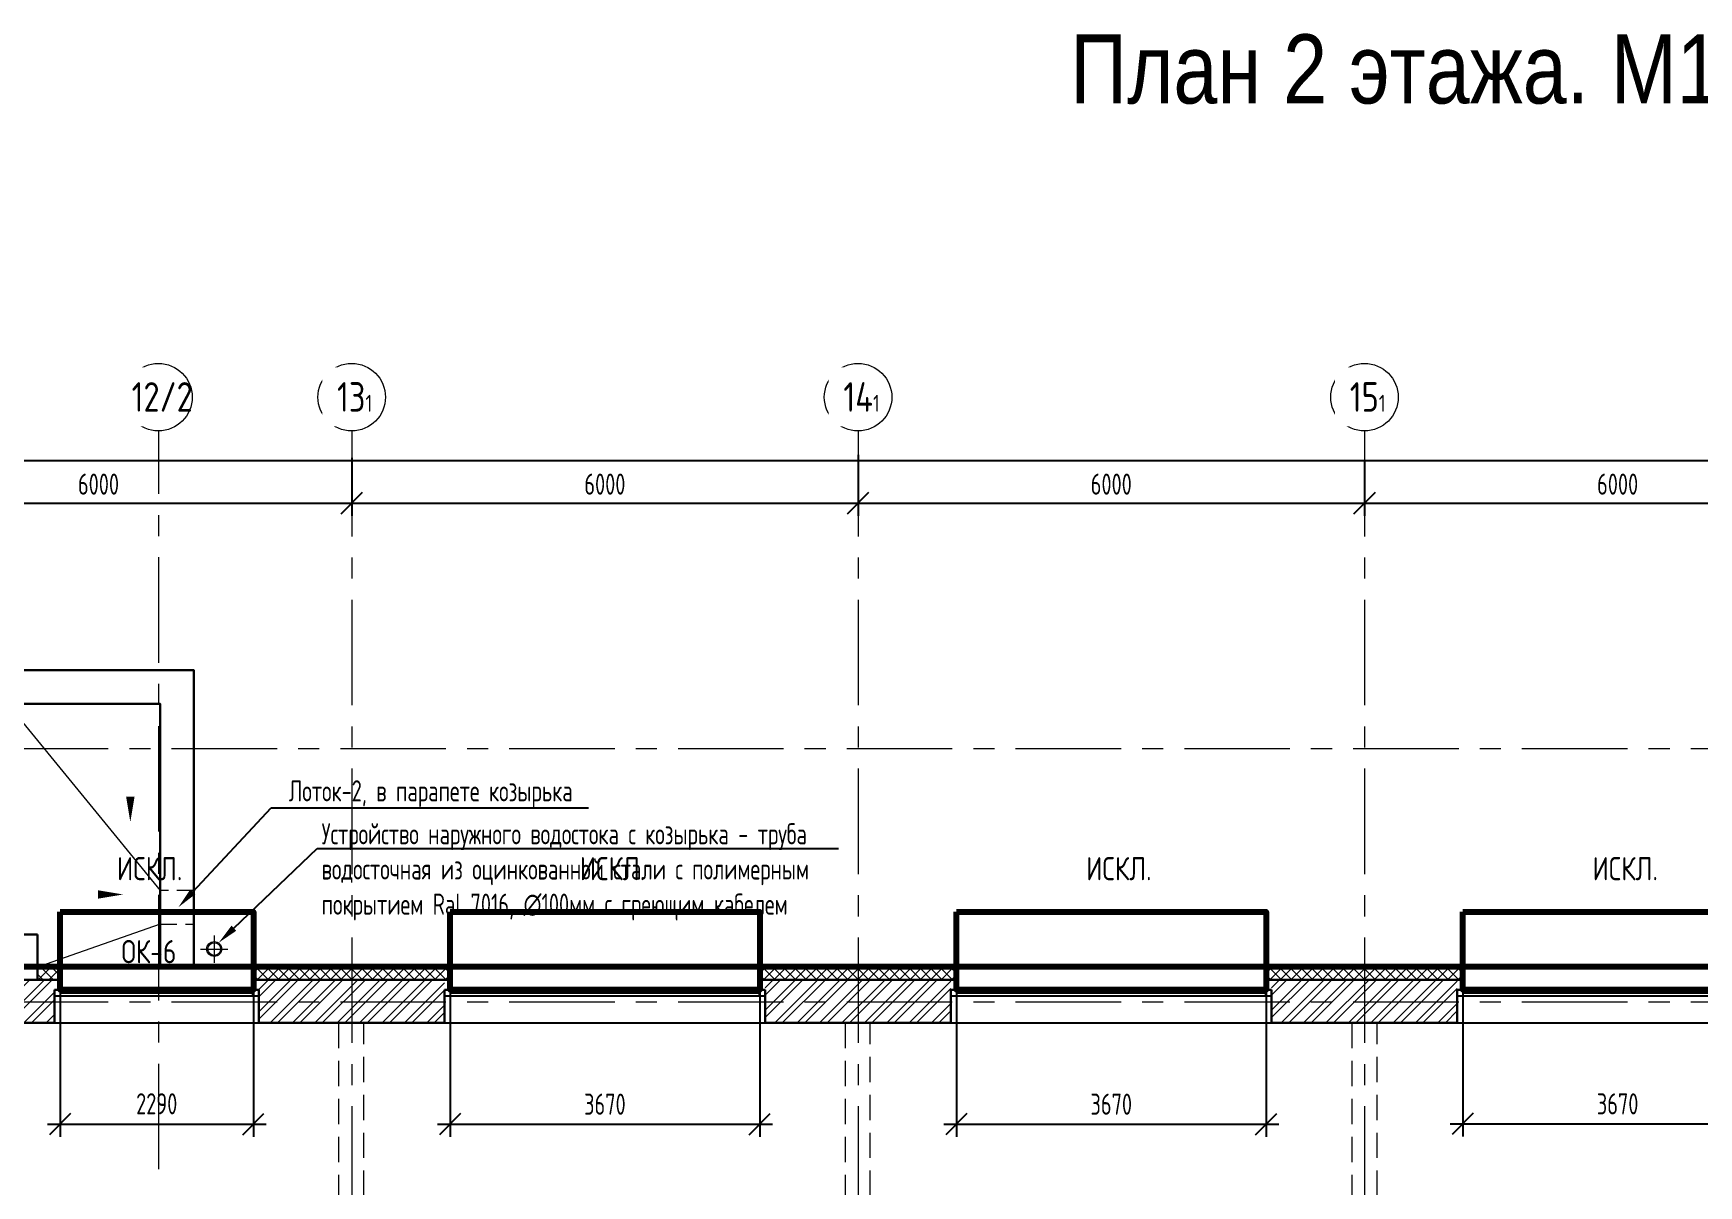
# Model space of a CAD drawing. Header units: millimetres. Extents: x -354900 to 8840672, y 0 to 292181.
# Drawn here: x -45068 to -25336, y 125423 to 139073 of the extents above; entities that cross this region are included whole.
import ezdxf
from ezdxf import colors
from ezdxf.entities.mleader import LeaderData, LeaderLine
from ezdxf.math import Vec2, Vec3

# ---------------------------------------------------------------- set-up
doc = ezdxf.new("R2010")
doc.units = ezdxf.units.MM
doc.header["$MEASUREMENT"] = 0
for name, pattern in [('ADSK_Скрыто', [6, 3, -3]), ('ADSK_Штрих_ш3 п1_5', [4.5, 3, -1.5]), ('CENTER', [2, 1.25, -0.25, 0.25, -0.25]), ('HIDDEN', [6, 4, -2])]:
    doc.linetypes.add(name, pattern=pattern)
doc.layers.get('0').update_dxf_attribs({"color": 250, "lineweight": 9})
for name, color, linetype, lineweight in [('18_АР_Водостоки', 7, 'Continuous', 18), ('_Скрыто_', 7, 'ADSK_Скрыто', 9), ('АР_Выноски АПР', 7, 'Continuous', 5), ('АР_Навесной фасад', 5, 'Continuous', 5), ('АР_Оси', 193, 'Continuous', 9), ('АР_Оси размеры', 164, 'Continuous', 9), ('АР_Отметки', 250, 'Continuous', 15), ('АР_Перегородки газоблок', 165, 'Continuous', 30), ('АР_Размеры', 175, 'Continuous', 9), ('АР_Сущ Несущая стена', 202, 'Continuous', 30), ('АР_тонкая линия', 250, 'Continuous', 0), ('АР_Утеплитель', 250, 'Continuous', 9), ('АР_Штриховка кирпич', 250, 'Continuous', 9), ('Маркировка ОКОН', 7, 'Continuous', 18), ('перекр 0.3', 181, 'Continuous', 30)]:
    doc.layers.add(name, color=color, linetype=linetype, lineweight=lineweight)
doc.layers.add('АР_новое окно', color=160, linetype='Continuous')
doc.styles.add('Arial', font='ARIALN.TTF')
doc.styles.add('ISOCPEUR', font='isocpeur.ttf', dxfattribs={"width": 0.7})
doc.styles.add('PDF ISOCPEUR', font='isocpeur.ttf')
doc.styles.add('ГОСТ 2.304', font='isocpeur.ttf', dxfattribs={"width": 0.7})
doc.dimstyles.new('СПДС', dxfattribs={"dimscale": 100, "dimtxt": 2.5, "dimasz": 2.5, "dimexe": 1.5, "dimexo": 0, "dimgap": 1, "dimtad": 1, "dimdec": 0, "dimrnd": 1, "dimtxsty": 'ГОСТ 2.304', "dimblk": 'OBLIQUE', "dimcen": 2.5, "dimdle": 1.5, "dimadec": 0, "dimazin": 2, "dimtfac": 0.75, "dimtdec": 0, "dimtmove": 1, "dimatfit": 3, "dimfxl": 1, "dimtolj": 1, "dimarcsym": 1})

# ---------------------------------------------------------------- blocks, each defined once
blk = doc.blocks.new('*U78')
at = {"layer": 'АР_новое окно', "lineweight": 20}
for p, q in [((0, 3800), (-70, 3800)), ((0, 0), (-70, 0))]:
    blk.add_line(p, q, dxfattribs=at)
at = {"layer": 'АР_новое окно'}
for p, q in [((-70, 3800), (-70, 0)), ((-70, 0), (-70, 3800)), ((0, 3800), (0, 0)), ((0, 3730), (-70, 3730)), ((-35, 3730), (-35, 70)), ((0, 70), (-70, 70))]:
    blk.add_line(p, q, dxfattribs=at)
blk = doc.blocks.new('*U79')
at = {"layer": 'АР_новое окно', "lineweight": 20}
for p, q in [((0, 2420), (-70, 2420)), ((0, 0), (-70, 0))]:
    blk.add_line(p, q, dxfattribs=at)
at = {"layer": 'АР_новое окно'}
for p, q in [((-70, 2420), (-70, 0)), ((-70, 0), (-70, 2420)), ((0, 2420), (0, 0)), ((0, 2350), (-70, 2350)), ((-35, 2350), (-35, 70)), ((0, 70), (-70, 70))]:
    blk.add_line(p, q, dxfattribs=at)
blk = doc.blocks.new('_Oblique')
at = {"color": 0, "linetype": 'ByBlock', "lineweight": -2}
blk.add_line((-0.5, -0.5), (0.5, 0.5), dxfattribs=at)
blk = doc.blocks.new('*D191')
at = {"layer": 'АР_Оси размеры', "color": 0, "lineweight": -2, "ltscale": 100, "transparency": 16777216}
for p, q in [((-41296, 134043), (-41296, 133358)), ((-47296, 133969), (-47296, 133358)), ((-47446, 133508), (-41146, 133508))]:
    blk.add_line(p, q, dxfattribs=at)
at = {"layer": 'АР_Оси размеры', "color": 0, "lineweight": -2, "ltscale": 100, "transparency": 16777216, "xscale": 250, "yscale": 250, "zscale": 250, "rotation": 180}
blk.add_blockref('_Oblique', (-47296, 133508), dxfattribs=at)
at = {"layer": 'АР_Оси размеры', "color": 0, "lineweight": -2, "ltscale": 100, "transparency": 16777216, "xscale": 250, "yscale": 250, "zscale": 250}
blk.add_blockref('_Oblique', (-41296, 133508), dxfattribs=at)
at = {"layer": 'АР_Оси размеры', "color": 0, "ltscale": 100, "transparency": 16777216, "insert": (-44296, 133733), "char_height": 250, "attachment_point": 5, "style": 'ГОСТ 2.304'}
blk.add_mtext('\\A1;6000', dxfattribs=at)
blk = doc.blocks.new('*D192')
at = {"layer": 'АР_Оси размеры', "color": 0, "lineweight": -2, "ltscale": 100, "transparency": 16777216}
for p, q in [((-41296, 134043), (-41296, 133358)), ((-35296, 134080), (-35296, 133358)), ((-41446, 133508), (-35146, 133508))]:
    blk.add_line(p, q, dxfattribs=at)
at = {"layer": 'АР_Оси размеры', "color": 0, "lineweight": -2, "ltscale": 100, "transparency": 16777216, "xscale": 250, "yscale": 250, "zscale": 250, "rotation": 180}
blk.add_blockref('_Oblique', (-41296, 133508), dxfattribs=at)
at = {"layer": 'АР_Оси размеры', "color": 0, "lineweight": -2, "ltscale": 100, "transparency": 16777216, "xscale": 250, "yscale": 250, "zscale": 250}
blk.add_blockref('_Oblique', (-35296, 133508), dxfattribs=at)
at = {"layer": 'АР_Оси размеры', "color": 0, "ltscale": 100, "transparency": 16777216, "insert": (-38296, 133733), "char_height": 250, "attachment_point": 5, "style": 'ГОСТ 2.304'}
blk.add_mtext('\\A1;6000', dxfattribs=at)
blk = doc.blocks.new('*D193')
at = {"layer": 'АР_Оси размеры', "color": 0, "lineweight": -2, "ltscale": 100, "transparency": 16777216}
for p, q in [((-35296, 134080), (-35296, 133358)), ((-29296, 134010), (-29296, 133358)), ((-35446, 133508), (-29146, 133508))]:
    blk.add_line(p, q, dxfattribs=at)
at = {"layer": 'АР_Оси размеры', "color": 0, "lineweight": -2, "ltscale": 100, "transparency": 16777216, "xscale": 250, "yscale": 250, "zscale": 250, "rotation": 180}
blk.add_blockref('_Oblique', (-35296, 133508), dxfattribs=at)
at = {"layer": 'АР_Оси размеры', "color": 0, "lineweight": -2, "ltscale": 100, "transparency": 16777216, "xscale": 250, "yscale": 250, "zscale": 250}
blk.add_blockref('_Oblique', (-29296, 133508), dxfattribs=at)
at = {"layer": 'АР_Оси размеры', "color": 0, "ltscale": 100, "transparency": 16777216, "insert": (-32296, 133733), "char_height": 250, "attachment_point": 5, "style": 'ГОСТ 2.304'}
blk.add_mtext('\\A1;6000', dxfattribs=at)
blk = doc.blocks.new('*D194')
at = {"layer": 'АР_Оси размеры', "color": 0, "lineweight": -2, "ltscale": 100, "transparency": 16777216}
for p, q in [((-29296, 134010), (-29296, 133358)), ((-23296, 134009), (-23296, 133358)), ((-29446, 133508), (-23146, 133508))]:
    blk.add_line(p, q, dxfattribs=at)
at = {"layer": 'АР_Оси размеры', "color": 0, "lineweight": -2, "ltscale": 100, "transparency": 16777216, "xscale": 250, "yscale": 250, "zscale": 250, "rotation": 180}
blk.add_blockref('_Oblique', (-29296, 133508), dxfattribs=at)
at = {"layer": 'АР_Оси размеры', "color": 0, "lineweight": -2, "ltscale": 100, "transparency": 16777216, "xscale": 250, "yscale": 250, "zscale": 250}
blk.add_blockref('_Oblique', (-23296, 133508), dxfattribs=at)
at = {"layer": 'АР_Оси размеры', "color": 0, "ltscale": 100, "transparency": 16777216, "insert": (-26296, 133733), "char_height": 250, "attachment_point": 5, "style": 'ГОСТ 2.304'}
blk.add_mtext('\\A1;6000', dxfattribs=at)
blk = doc.blocks.new('*D197')
at = {"layer": 'АР_Оси размеры', "color": 0, "lineweight": -2, "ltscale": 100, "transparency": 16777216}
for p, q in [((-83446, 134013), (-19636, 134013)), ((-83296, 134013), (-83296, 134163)), ((-19786, 134013), (-19786, 134163))]:
    blk.add_line(p, q, dxfattribs=at)
at = {"layer": 'АР_Оси размеры', "color": 0, "lineweight": -2, "ltscale": 100, "transparency": 16777216, "xscale": 250, "yscale": 250, "zscale": 250, "rotation": 180}
blk.add_blockref('_Oblique', (-83296, 134013), dxfattribs=at)
at = {"layer": 'АР_Оси размеры', "color": 0, "lineweight": -2, "ltscale": 100, "transparency": 16777216, "xscale": 250, "yscale": 250, "zscale": 250}
blk.add_blockref('_Oblique', (-19786, 134013), dxfattribs=at)
at = {"layer": 'АР_Оси размеры', "color": 0, "ltscale": 100, "transparency": 16777216, "insert": (-51541, 134238), "char_height": 250, "attachment_point": 5, "style": 'ГОСТ 2.304'}
blk.add_mtext('\\A1;63510', dxfattribs=at)
blk = doc.blocks.new('_DotSmall')
at = {"color": 0, "linetype": 'ByBlock', "const_width": 0.5}
blk.add_lwpolyline([(-0.0625, 0, 1), (0.0625, 0, 1)], format="xyb", close=True, dxfattribs=at)
blk = doc.blocks.new('A$Cbcf6c787')
at = {"layer": '18_АР_Водостоки'}
for p, q in [((-162, 0), (162, 0)), ((0, 162), (0, -162))]:
    blk.add_line(p, q, dxfattribs=at)
for radius in [88.3, 75]:
    blk.add_circle((0, 0), radius, dxfattribs=at)
blk = doc.blocks.new('*D638')
at = {"layer": 'АР_Оси размеры', "color": 0, "lineweight": -2, "ltscale": 100, "transparency": 16777216}
for p, q in [((-44751, 128665), (-44751, 126001)), ((-42461, 128665), (-42461, 126001)), ((-44901, 126151), (-42311, 126151))]:
    blk.add_line(p, q, dxfattribs=at)
at = {"layer": 'АР_Оси размеры', "color": 0, "lineweight": -2, "ltscale": 100, "transparency": 16777216, "xscale": 250, "yscale": 250, "zscale": 250, "rotation": 180}
blk.add_blockref('_Oblique', (-44751, 126151), dxfattribs=at)
at = {"layer": 'АР_Оси размеры', "color": 0, "lineweight": -2, "ltscale": 100, "transparency": 16777216, "xscale": 250, "yscale": 250, "zscale": 250}
blk.add_blockref('_Oblique', (-42461, 126151), dxfattribs=at)
at = {"layer": 'АР_Оси размеры', "color": 0, "ltscale": 100, "transparency": 16777216, "insert": (-43606, 126393), "char_height": 250, "attachment_point": 5, "style": 'ГОСТ 2.304'}
blk.add_mtext('\\A1;2290', dxfattribs=at)
blk = doc.blocks.new('*D639')
at = {"layer": 'АР_Оси размеры', "color": 0, "lineweight": -2, "ltscale": 100, "transparency": 16777216}
for p, q in [((-40131, 128665), (-40131, 126001)), ((-36461, 128665), (-36461, 126001)), ((-40281, 126151), (-36311, 126151))]:
    blk.add_line(p, q, dxfattribs=at)
at = {"layer": 'АР_Оси размеры', "color": 0, "lineweight": -2, "ltscale": 100, "transparency": 16777216, "xscale": 250, "yscale": 250, "zscale": 250, "rotation": 180}
blk.add_blockref('_Oblique', (-40131, 126151), dxfattribs=at)
at = {"layer": 'АР_Оси размеры', "color": 0, "lineweight": -2, "ltscale": 100, "transparency": 16777216, "xscale": 250, "yscale": 250, "zscale": 250}
blk.add_blockref('_Oblique', (-36461, 126151), dxfattribs=at)
at = {"layer": 'АР_Оси размеры', "color": 0, "ltscale": 100, "transparency": 16777216, "insert": (-38296, 126388), "char_height": 250, "attachment_point": 5, "style": 'ГОСТ 2.304'}
blk.add_mtext('\\A1;3670', dxfattribs=at)
blk = doc.blocks.new('*D640')
at = {"layer": 'АР_Оси размеры', "color": 0, "lineweight": -2, "ltscale": 100, "transparency": 16777216}
for p, q in [((-34131, 128665), (-34131, 126001)), ((-30461, 128665), (-30461, 126001)), ((-34281, 126151), (-30311, 126151))]:
    blk.add_line(p, q, dxfattribs=at)
at = {"layer": 'АР_Оси размеры', "color": 0, "lineweight": -2, "ltscale": 100, "transparency": 16777216, "xscale": 250, "yscale": 250, "zscale": 250, "rotation": 180}
blk.add_blockref('_Oblique', (-34131, 126151), dxfattribs=at)
at = {"layer": 'АР_Оси размеры', "color": 0, "lineweight": -2, "ltscale": 100, "transparency": 16777216, "xscale": 250, "yscale": 250, "zscale": 250}
blk.add_blockref('_Oblique', (-30461, 126151), dxfattribs=at)
at = {"layer": 'АР_Оси размеры', "color": 0, "ltscale": 100, "transparency": 16777216, "insert": (-32296, 126388), "char_height": 250, "attachment_point": 5, "style": 'ГОСТ 2.304'}
blk.add_mtext('\\A1;3670', dxfattribs=at)
blk = doc.blocks.new('*D641')
at = {"layer": 'АР_Оси размеры', "color": 0, "lineweight": -2, "ltscale": 100, "transparency": 16777216}
for p, q in [((-28131, 128665), (-28131, 126005)), ((-24461, 128665), (-24461, 126005)), ((-28281, 126155), (-24311, 126155))]:
    blk.add_line(p, q, dxfattribs=at)
at = {"layer": 'АР_Оси размеры', "color": 0, "lineweight": -2, "ltscale": 100, "transparency": 16777216, "xscale": 250, "yscale": 250, "zscale": 250, "rotation": 180}
blk.add_blockref('_Oblique', (-28131, 126155), dxfattribs=at)
at = {"layer": 'АР_Оси размеры', "color": 0, "lineweight": -2, "ltscale": 100, "transparency": 16777216, "xscale": 250, "yscale": 250, "zscale": 250}
blk.add_blockref('_Oblique', (-24461, 126155), dxfattribs=at)
at = {"layer": 'АР_Оси размеры', "color": 0, "ltscale": 100, "transparency": 16777216, "insert": (-26296, 126392), "char_height": 250, "attachment_point": 5, "style": 'ГОСТ 2.304'}
blk.add_mtext('\\A1;3670', dxfattribs=at)

msp = doc.modelspace()

# ---------------------------------------------------------------- hatches: boundary and pattern name
at = {"layer": 'АР_Утеплитель', "ltscale": 100}
h = msp.add_hatch(dxfattribs=at)
h.set_pattern_fill('ANSI37', color=256, scale=700)
h.paths.add_polyline_path([(-44750.8, 128010.7), (-45018.4, 128010.7), (-45018.4, 127860.7), (-44750.8, 127860.7)])
h = msp.add_hatch(dxfattribs=at)
h.set_pattern_fill('ANSI37', color=256, scale=700)
h.set_pattern_definition([(45, (-1018500.73, 163752.83), (-61.871843, 61.871843), []), (135, (-1018500.73, 163752.83), (-61.871843, -61.871843), [])])
h.paths.add_polyline_path([(-40130.8, 127860.7), (-42460.8, 127860.7), (-42460.8, 128010.7), (-40130.8, 128010.7)])
h = msp.add_hatch(dxfattribs=at)
h.set_pattern_fill('ANSI37', color=256, scale=700)
h.set_pattern_definition([(45, (-1012500.73, 163752.83), (-61.871843, 61.871843), []), (135, (-1012500.73, 163752.83), (-61.871843, -61.871843), [])])
h.paths.add_polyline_path([(-34130.8, 127860.7), (-36460.8, 127860.7), (-36460.8, 128010.7), (-34130.8, 128010.7)])
h = msp.add_hatch(dxfattribs=at)
h.set_pattern_fill('ANSI37', color=256, scale=700)
h.set_pattern_definition([(45, (-1006500.73, 163752.83), (-61.871843, 61.871843), []), (135, (-1006500.73, 163752.83), (-61.871843, -61.871843), [])])
h.paths.add_polyline_path([(-28130.8, 127860.7), (-30460.8, 127860.7), (-30460.8, 128010.7), (-28130.8, 128010.7)])
at = {"layer": 'АР_Штриховка кирпич', "ltscale": 100}
h = msp.add_hatch(dxfattribs=at)
h.set_pattern_fill('ANSI32', color=256, scale=500)
h.set_pattern_definition([(45, (-1036678.38, 164426.86), (-132.58252, 132.58252), []), (45, (-1036590, 164426.86), (-132.58252, 132.58252), [])])
h.paths.add_polyline_path([(-43938.8, 128908.6), (-43975.9, 128908.6)])
h.paths.add_polyline_path([(-44815.8, 127350.7), (-44815.8, 127741.8), (-44750.8, 127741.8), (-44750.8, 127860.7), (-45535.8, 127860.7), (-45535.8, 131370.7), (-46560.8, 131370.7), (-46560.8, 130860.7), (-46045.8, 130860.7), (-46045.8, 127860.7), (-47215.8, 127860.7), (-47215.8, 127350.7)])
h.paths.add_polyline_path([(-42395.8, 127741.8), (-42395.8, 127350.7), (-40195.8, 127350.7), (-40195.8, 127860.7), (-42460.8, 127860.7), (-42460.8, 127741.8)])
h = msp.add_hatch(dxfattribs=at)
h.set_pattern_fill('ANSI32', color=256, scale=500)
h.set_pattern_definition([(45, (-1034675.4, 164426.86), (-132.58252, 132.58252), []), (45, (-1034587.02, 164426.86), (-132.58252, 132.58252), [])])
h.paths.add_polyline_path([(-34195.8, 127860.7), (-36395.8, 127860.7), (-36395.8, 127350.7), (-34195.8, 127350.7)])
h = msp.add_hatch(dxfattribs=at)
h.set_pattern_fill('ANSI32', color=256, scale=500)
h.set_pattern_definition([(45, (-1028675.4, 164426.86), (-132.58252, 132.58252), []), (45, (-1028587.02, 164426.86), (-132.58252, 132.58252), [])])
h.paths.add_polyline_path([(-28195.8, 127860.7), (-30395.8, 127860.7), (-30395.8, 127350.7), (-28195.8, 127350.7)])

# ---------------------------------------------------------------- linework, layer by layer
at = {"linetype": 'Continuous'}
for points in [[(-43918.8, 130358.5, 0, 0, 0), (-43918.8, 129729.5, 0, 100, 0), (-43918.8, 130029.5, 100, 100, 0)], [(-44632.3, 128872, 0, 0, 0), (-44003.3, 128872, 0, 100, 0), (-44303.3, 128872, 100, 100, 0)]]:
    msp.add_lwpolyline(points, format="xyseb", dxfattribs=at)
at = {"layer": '_Скрыто_', "color": 3, "linetype": 'ADSK_Штрих_ш3 п1_5', "lineweight": 13, "ltscale": 100}
for points in [[(-41450.8, 127350.7), (-41450.8, 115850.7), (-41150.8, 115850.7), (-41150.8, 127350.7)], [(-35450.8, 127350.7), (-35450.8, 115850.7), (-35150.8, 115850.7), (-35150.8, 127350.7)], [(-29445.8, 127350.7), (-29445.8, 115850.7), (-29145.8, 115850.7), (-29145.8, 127350.7)]]:
    msp.add_lwpolyline(points, close=True, dxfattribs=at)
at = {"layer": 'АР_Навесной фасад', "ltscale": 100}
for p, q in [((-45018.4, 128020.7), (-44750.8, 128020.7)), ((-45018.4, 128010.7), (-44750.8, 128010.7)), ((-42460.8, 128020.7), (-40130.8, 128020.7)), ((-42460.8, 128010.7), (-40130.8, 128010.7)), ((-36460.8, 128020.7), (-34130.8, 128020.7)), ((-36460.8, 128010.7), (-34130.8, 128010.7)), ((-30460.8, 128020.7), (-28130.8, 128020.7)), ((-30460.8, 128010.7), (-28130.8, 128010.7))]:
    msp.add_line(p, q, dxfattribs=at)
at = {"layer": 'АР_Навесной фасад', "color": 18, "lineweight": 30, "ltscale": 100, "true_color": 0x000000}
for points in [[(-45018.4, 128020.7), (-43167, 128020.7), (-43167, 131530.7), (-45376.5, 131530.7), (-45377, 128397.1)], [(-45018.4, 128020.7), (-43567, 128020.7), (-43567, 131130.7), (-45376.8, 131130.7), (-45377.2, 128397.1)]]:
    msp.add_lwpolyline(points, dxfattribs=at)
at = {"layer": 'АР_Навесной фасад', "color": 18, "ltscale": 100, "true_color": 0x000000}
for points in [[(-44750.8, 127860.7), (-44750.8, 128020.7)], [(-44750.8, 128020.7), (-42460.8, 128020.7)], [(-42460.8, 127860.7), (-42460.8, 128020.7)], [(-40130.8, 127860.7), (-40130.8, 128020.7)], [(-40130.8, 128020.7), (-36460.8, 128020.7)], [(-36460.8, 127860.7), (-36460.8, 128020.7)], [(-34130.8, 127860.7), (-34130.8, 128020.7)], [(-34130.8, 128020.7), (-30460.8, 128020.7)], [(-30460.8, 127860.7), (-30460.8, 128020.7)], [(-28130.8, 127860.7), (-28130.8, 128020.7)], [(-28130.8, 128020.7), (-24460.8, 128020.7)]]:
    msp.add_lwpolyline(points, dxfattribs=at)
at = {"layer": 'АР_новое окно'}
for p, q in [((-44815.8, 127350.7), (-42395.8, 127350.7)), ((-40195.8, 127350.7), (-36395.8, 127350.7)), ((-34195.8, 127350.7), (-30395.8, 127350.7)), ((-28195.8, 127350.7), (-24395.8, 127350.7))]:
    msp.add_line(p, q, dxfattribs=at)
at = {"layer": 'АР_Оси', "linetype": 'CENTER', "ltscale": 1000}
for p, q in [((-43580.8, 125617), (-43580.8, 134361.7)), ((-41295.8, 134363.2), (-41295.8, 78630.8)), ((-35295.8, 134363.2), (-35295.8, 78630.8)), ((-29295.8, 134363.2), (-29295.8, 78630.8)), ((-89429.5, 130600.7), (-6251.1, 130600.7)), ((-89429.5, 127600.7), (-6251.1, 127600.7))]:
    msp.add_line(p, q, dxfattribs=at)
at = {"layer": 'АР_Оси', "ltscale": 0.5}
for centre in [(-43585.8, 134763.2), (-41295.8, 134763.2), (-35295.8, 134763.2), (-29295.8, 134763.2)]:
    msp.add_circle(centre, 400, dxfattribs=at)
at = {"layer": 'АР_Перегородки газоблок', "ltscale": 100}
for q in [(-45535.8, 128397.1), (-45018.4, 127860.7)]:
    msp.add_line((-45018.4, 128397.1), q, dxfattribs=at)
at = {"layer": 'АР_Размеры', "color": 3, "lineweight": 200, "ltscale": 100}
msp.add_lwpolyline([(-71715.8, 127510.9), (-71715.8, 131020.7), (-61875.8, 131020.7), (-61875.8, 128020.7), (-53715.8, 128020.7), (-53715.8, 131530.7), (-45375.8, 131530.7), (-45375.8, 128020.7), (-45018.4, 128020.7), (-19365.8, 128020.7), (-19365.8, 118180.7), (-22875.8, 118180.7), (-22875.8, 115050.7), (-52416.4, 115050.7)], dxfattribs=at)
at = {"layer": 'АР_Размеры', "color": 2, "lineweight": 200, "ltscale": 100}
for points in [[(-44750.8, 128665.4), (-42460.8, 128665.4), (-42460.8, 127741.8), (-44750.8, 127741.8)], [(-40130.8, 128665.4), (-36460.8, 128665.4), (-36460.8, 127741.8), (-40130.8, 127741.8)], [(-34130.8, 128665.4), (-30460.8, 128665.4), (-30460.8, 127741.8), (-34130.8, 127741.8)], [(-28130.8, 128665.4), (-24460.8, 128665.4), (-24460.8, 127741.8), (-28130.8, 127741.8)]]:
    msp.add_lwpolyline(points, close=True, dxfattribs=at)
at = {"layer": 'АР_Сущ Несущая стена', "ltscale": 100}
for p, q in [((-45535.8, 127860.7), (-44750.8, 127860.7)), ((-44815.8, 127741.8), (-44815.8, 127350.7)), ((-44750.8, 127741.8), (-44815.8, 127741.8)), ((-44750.8, 127741.8), (-44750.8, 127860.7)), ((-42460.8, 127860.7), (-40130.8, 127860.7)), ((-42460.8, 127741.8), (-42460.8, 127860.7)), ((-42460.8, 127741.8), (-42395.8, 127741.8)), ((-42395.8, 127741.8), (-42395.8, 127350.7)), ((-40195.8, 127741.8), (-40195.8, 127350.7)), ((-40195.8, 127741.8), (-40130.8, 127741.8)), ((-40130.8, 127741.8), (-40130.8, 127860.7)), ((-36460.8, 127860.7), (-34130.8, 127860.7)), ((-36460.8, 127741.8), (-36460.8, 127860.7)), ((-36460.8, 127741.8), (-36395.8, 127741.8)), ((-36395.8, 127741.8), (-36395.8, 127350.7)), ((-34195.8, 127741.8), (-34195.8, 127350.7)), ((-34195.8, 127741.8), (-34130.8, 127741.8)), ((-34130.8, 127741.8), (-34130.8, 127860.7)), ((-30460.8, 127860.7), (-28130.8, 127860.7)), ((-30460.8, 127741.8), (-30460.8, 127860.7)), ((-30460.8, 127741.8), (-30395.8, 127741.8)), ((-30395.8, 127741.8), (-30395.8, 127350.7)), ((-28195.8, 127741.8), (-28195.8, 127350.7)), ((-28195.8, 127741.8), (-28130.8, 127741.8)), ((-28130.8, 127741.8), (-28130.8, 127860.7)), ((-47215.8, 127350.7), (-44815.8, 127350.7)), ((-42395.8, 127350.7), (-40195.8, 127350.7)), ((-36395.8, 127350.7), (-34195.8, 127350.7)), ((-30395.8, 127350.7), (-28195.8, 127350.7))]:
    msp.add_line(p, q, dxfattribs=at)
at = {"layer": 'АР_Сущ Несущая стена', "lineweight": 15, "ltscale": 100}
for p, q in [((-44750.8, 127741.8), (-42395.8, 127741.8)), ((-40130.8, 127741.8), (-36395.8, 127741.8)), ((-34130.8, 127741.8), (-30395.8, 127741.8)), ((-28130.8, 127741.8), (-24460.8, 127741.8))]:
    msp.add_line(p, q, dxfattribs=at)
at = {"layer": 'АР_тонкая линия', "ltscale": 100}
for p, q in [((-45376, 131130.8), (-43567, 128919)), ((-43567, 128521.1), (-44993.4, 128020.7))]:
    msp.add_line(p, q, dxfattribs=at)
at = {"layer": 'перекр 0.3', "color": 7, "linetype": 'HIDDEN', "lineweight": 5, "ltscale": 50}
msp.add_lwpolyline([(-43567, 128521.1), (-43167, 128521.1), (-43167, 128919), (-43567, 128919)], close=True, dxfattribs=at)

# ---------------------------------------------------------------- block references
at = {"layer": 'АР_новое окно', "xscale": -1, "rotation": 90}
for name, p in [('*U79', (-42395.8, 127671.8)), ('*U78', (-36395.8, 127671.8)), ('*U78', (-30395.8, 127671.8)), ('*U78', (-24395.8, 127671.8))]:
    msp.add_blockref(name, p, dxfattribs=at)
at = {"layer": 'АР_тонкая линия', "ltscale": 100}
msp.add_blockref('A$Cbcf6c787', (-42925.1, 128226.2), dxfattribs=at)

# ---------------------------------------------------------------- texts
at = {"style": 'Arial'}
msp.add_text('План 2 этажа. М1:100', height=818.828, dxfattribs=at).set_placement((-32783.4, 138241.9))
at = {"layer": 'Маркировка ОКОН', "color": 2, "lineweight": 0, "char_height": 275.423, "attachment_point": 9, "rotation": 359.99779, "style": 'PDF ISOCPEUR'}
for insert in [(-43302.4, 129040), (-37818.2, 129040), (-31818.2, 129040), (-25818.2, 129040)]:
    msp.add_mtext('{\\W0.8000;ИСКЛ.}', dxfattribs=dict(at, insert=insert))
at = {"layer": 'Маркировка ОКОН', "lineweight": 0, "insert": (-43373.4, 128056.8), "char_height": 275.423, "attachment_point": 9, "rotation": 359.99779, "style": 'PDF ISOCPEUR'}
msp.add_mtext('{\\W0.8;ОК-6}', dxfattribs=at)

# ---------------------------------------------------------------- dimensions: what is measured, and where the dimension line sits
at = {"layer": 'АР_Оси размеры', "ltscale": 100}
for base, p1, p2, picture, middle in [((-41295.8, 133507.8), (-47295.8, 133969), (-41295.8, 134043.4), '*D191', (-44295.8, 133732.8)), ((-35295.8, 133507.8), (-41295.8, 134043.4), (-35295.8, 134080.4), '*D192', (-38295.8, 133732.8)), ((-29295.8, 133507.8), (-35295.8, 134080.4), (-29295.8, 134009.8), '*D193', (-32295.8, 133732.8)), ((-23295.8, 133507.8), (-29295.8, 134009.8), (-23295.8, 134009), '*D194', (-26295.8, 133732.8))]:
    dim = msp.add_linear_dim(base=base, p1=p1, p2=p2, dimstyle='СПДС', dxfattribs=at)
    dim.commit()
    dim.dimension.update_dxf_attribs({"geometry": picture, "text_midpoint": middle})
at = {"layer": 'АР_Оси размеры', "color": 2, "ltscale": 100}
for base, p1, p2, picture, middle in [((-42460.8, 126151), (-44750.8, 128665.4), (-42460.8, 128665.4), '*D638', (-43605.8, 126392.9)), ((-36460.8, 126151), (-40130.8, 128665.4), (-36460.8, 128665.4), '*D639', (-38295.8, 126388.4)), ((-30460.8, 126151), (-34130.8, 128665.4), (-30460.8, 128665.4), '*D640', (-32295.8, 126388.4)), ((-24460.8, 126155), (-28130.8, 128665.4), (-24460.8, 128665.4), '*D641', (-26295.8, 126392.4))]:
    dim = msp.add_linear_dim(base=base, p1=p1, p2=p2, dimstyle='СПДС', dxfattribs=at)
    dim.commit()
    dim.dimension.update_dxf_attribs({"geometry": picture, "text_midpoint": middle})

# ---------------------------------------------------------------- leaders
at = {"layer": 'АР_Выноски АПР'}
ml = msp.add_multileader_mtext('Standard', dxfattribs=at)
ml.set_content('Лоток-2, в парапете козырька', color=256, style='ISOCPEUR')
ml.set_leader_properties()
ml.build(insert=Vec2(0, 0))
ml.multileader.update_dxf_attribs({"text_left_attachment_type": 6, "text_right_attachment_type": 6, "dogleg_length": 100, "arrow_head_size": 250})
ctx = ml.context
ctx.base_point, ctx.char_height, ctx.arrow_head_size, ctx.landing_gap_size, ctx.plane_origin = Vec3(-42065.4, 129899.6), 250, 250, 25, Vec3(-36331.6, 130237.3)
ctx.left_attachment, ctx.right_attachment = 6, 6
notes = []
notes.append((ctx, [(0, (1, 1, 0), (-42250.8, 129899.6), (1, 0), 185.4, [(2, [(-43349.4, 128721.2)], 0, [])])]))
ctx.mtext.insert, ctx.mtext.width, ctx.mtext.defined_height, ctx.mtext.flow_direction = Vec3(-42040.4, 130224.6), 5477.582, 12.2, 5
ml = msp.add_multileader_mtext('Standard', dxfattribs=at)
ml.set_content('Устройство наружного водостока с козырька - труба водосточная из оцинкованной стали с полимерным покрытием Ral 7016, {\\A1;∅}100мм с греющим кабелем', color=256, style='ISOCPEUR')
ml.set_leader_properties()
ml.build(insert=Vec2(0, 0))
ml.multileader.update_dxf_attribs({"text_left_attachment_type": 6, "text_right_attachment_type": 6, "dogleg_length": 100, "arrow_head_size": 250})
ctx = ml.context
ctx.base_point, ctx.char_height, ctx.arrow_head_size, ctx.landing_gap_size, ctx.plane_origin = Vec3(-41677.2, 129415.9), 250, 250, 25, Vec3(-35981.5, 129771.2)
ctx.left_attachment, ctx.right_attachment = 6, 6
notes.append((ctx, [(0, (1, 1, 0), (-41703.3, 129415.9), (1, 0), 26, [(2, [(-42872.8, 128299.7)], 0, [])])]))
ctx.mtext.insert, ctx.mtext.width, ctx.mtext.defined_height, ctx.mtext.flow_direction = Vec3(-41652.2, 129715.9), 6062.799, 158.1, 5
at = {"layer": 'АР_Отметки'}
ml = msp.add_multileader_mtext('Standard', dxfattribs=at)
ml.set_content('Л.4', color=256, style='ISOCPEUR')
ml.set_leader_properties(color=256, linetype='Continuous', lineweight=-1)
ml.set_arrow_properties(name='DOTSMALL')
ml.build(insert=Vec2(0, 0))
ml.multileader.update_dxf_attribs({"has_text_frame": 1, "text_left_attachment_type": 4, "text_right_attachment_type": 4, "dogleg_length": 100, "arrow_head_size": 180})
ctx = ml.context
ctx.base_point, ctx.char_height, ctx.arrow_head_size, ctx.landing_gap_size, ctx.plane_origin = Vec3(-52760.7, 130115.2), 250, 180, 50, Vec3(-24642.2, 117978.5)
ctx.left_attachment, ctx.right_attachment = 4, 4
notes.append((ctx, [(0, (0, 0, 0), (0, 0), (1, 0), 1, [])]))
ctx.mtext.insert, ctx.mtext.width, ctx.mtext.line_spacing_style, ctx.mtext.flow_direction = Vec3(-52710.7, 130448.6), 852.697, 2, 5
ml = msp.add_multileader_mtext('Standard', dxfattribs=at)
ml.set_content('+4,200', color=256, style='ISOCPEUR')
ml.set_leader_properties(color=256, linetype='Continuous', lineweight=-1)
ml.set_arrow_properties(name='DOTSMALL')
ml.build(insert=Vec2(0, 0))
ml.multileader.update_dxf_attribs({"has_text_frame": 1, "text_left_attachment_type": 4, "text_right_attachment_type": 4, "dogleg_length": 100, "arrow_head_size": 180})
ctx = ml.context
ctx.base_point, ctx.char_height, ctx.arrow_head_size, ctx.landing_gap_size, ctx.plane_origin = Vec3(-47106.7, 128735), 250, 180, 50, Vec3(-47188.1, 127467.4)
ctx.left_attachment, ctx.right_attachment = 4, 4
notes.append((ctx, [(0, (0, 0, 0), (0, 0), (1, 0), 1, [])]))
ctx.mtext.insert, ctx.mtext.width, ctx.mtext.line_spacing_style, ctx.mtext.flow_direction = Vec3(-47056.7, 129068.3), 852.697, 2, 5
ml = msp.add_multileader_mtext('Standard', dxfattribs=at)
ml.set_content('+2,850', color=256, style='ISOCPEUR')
ml.set_leader_properties(color=256, linetype='Continuous', lineweight=-1)
ml.set_arrow_properties(name='DOTSMALL')
ml.build(insert=Vec2(0, 0))
ml.multileader.update_dxf_attribs({"has_text_frame": 1, "text_left_attachment_type": 4, "text_right_attachment_type": 4, "dogleg_length": 100, "arrow_head_size": 180})
ctx = ml.context
ctx.base_point, ctx.char_height, ctx.arrow_head_size, ctx.landing_gap_size, ctx.plane_origin = Vec3(-52884.6, 128037.7), 250, 180, 50, Vec3(-52324.7, 128977)
ctx.left_attachment, ctx.right_attachment = 4, 4
notes.append((ctx, [(0, (0, 0, 0), (0, 0), (1, 0), 1, [])]))
ctx.mtext.insert, ctx.mtext.width, ctx.mtext.line_spacing_style, ctx.mtext.flow_direction = Vec3(-52834.6, 128371), 852.697, 2, 5
for ctx, leaders in notes:
    for number, flags, end, landing, length, lines in leaders:
        leader = LeaderData()
        leader.index, (leader.has_last_leader_line, leader.has_dogleg_vector, leader.attachment_direction) = number, flags
        leader.last_leader_point, leader.dogleg_vector, leader.dogleg_length = Vec3(end), Vec3(landing), length
        for number, points, colour, breaks in lines:
            line = LeaderLine()
            line.index, line.vertices, line.color, line.breaks = number, Vec3.list(points), colors.encode_raw_color(colour), breaks
            leader.lines.append(line)
        ctx.leaders.append(leader)

# ---------------------------------------------------------------- next in the draw order: texts
at = {"layer": 'АР_Оси', "char_height": 350, "width": 123.867, "attachment_point": 1, "line_spacing_factor": 1.149209, "style": 'ГОСТ 2.304', "bg_fill": 2}
for s, insert in [('{\\W0.8;12/2}', (-43903.5, 134940.9)), ('{\\W0.8;15\\H0.57143x;1}', (-29469.9, 134940.9))]:
    msp.add_mtext(s, dxfattribs=dict(at, insert=insert))
at = {"layer": 'АР_Оси', "ltscale": 0.5, "char_height": 350, "width": 123.867, "attachment_point": 1, "line_spacing_factor": 1.149209, "style": 'ГОСТ 2.304', "bg_fill": 2}
for s, insert in [('{\\W0.8;13\\H0.57143x;1}', (-41469.9, 134940.9)), ('{\\W0.8;14\\H0.57143x;1}', (-35469.9, 134940.9))]:
    msp.add_mtext(s, dxfattribs=dict(at, insert=insert))

# ---------------------------------------------------------------- next in the draw order: dimensions: what is measured, and where the dimension line sits
at = {"layer": 'АР_Оси размеры', "ltscale": 100}
dim = msp.add_linear_dim(base=(-19785.8, 134013.2), p1=(-83295.8, 134013.2), p2=(-19785.8, 134013.2), dimstyle='СПДС', dxfattribs=at)
dim.commit()
dim.dimension.update_dxf_attribs({"geometry": '*D197', "text_midpoint": (-51540.8, 134238.2)})

doc.saveas('drawing.dxf')
